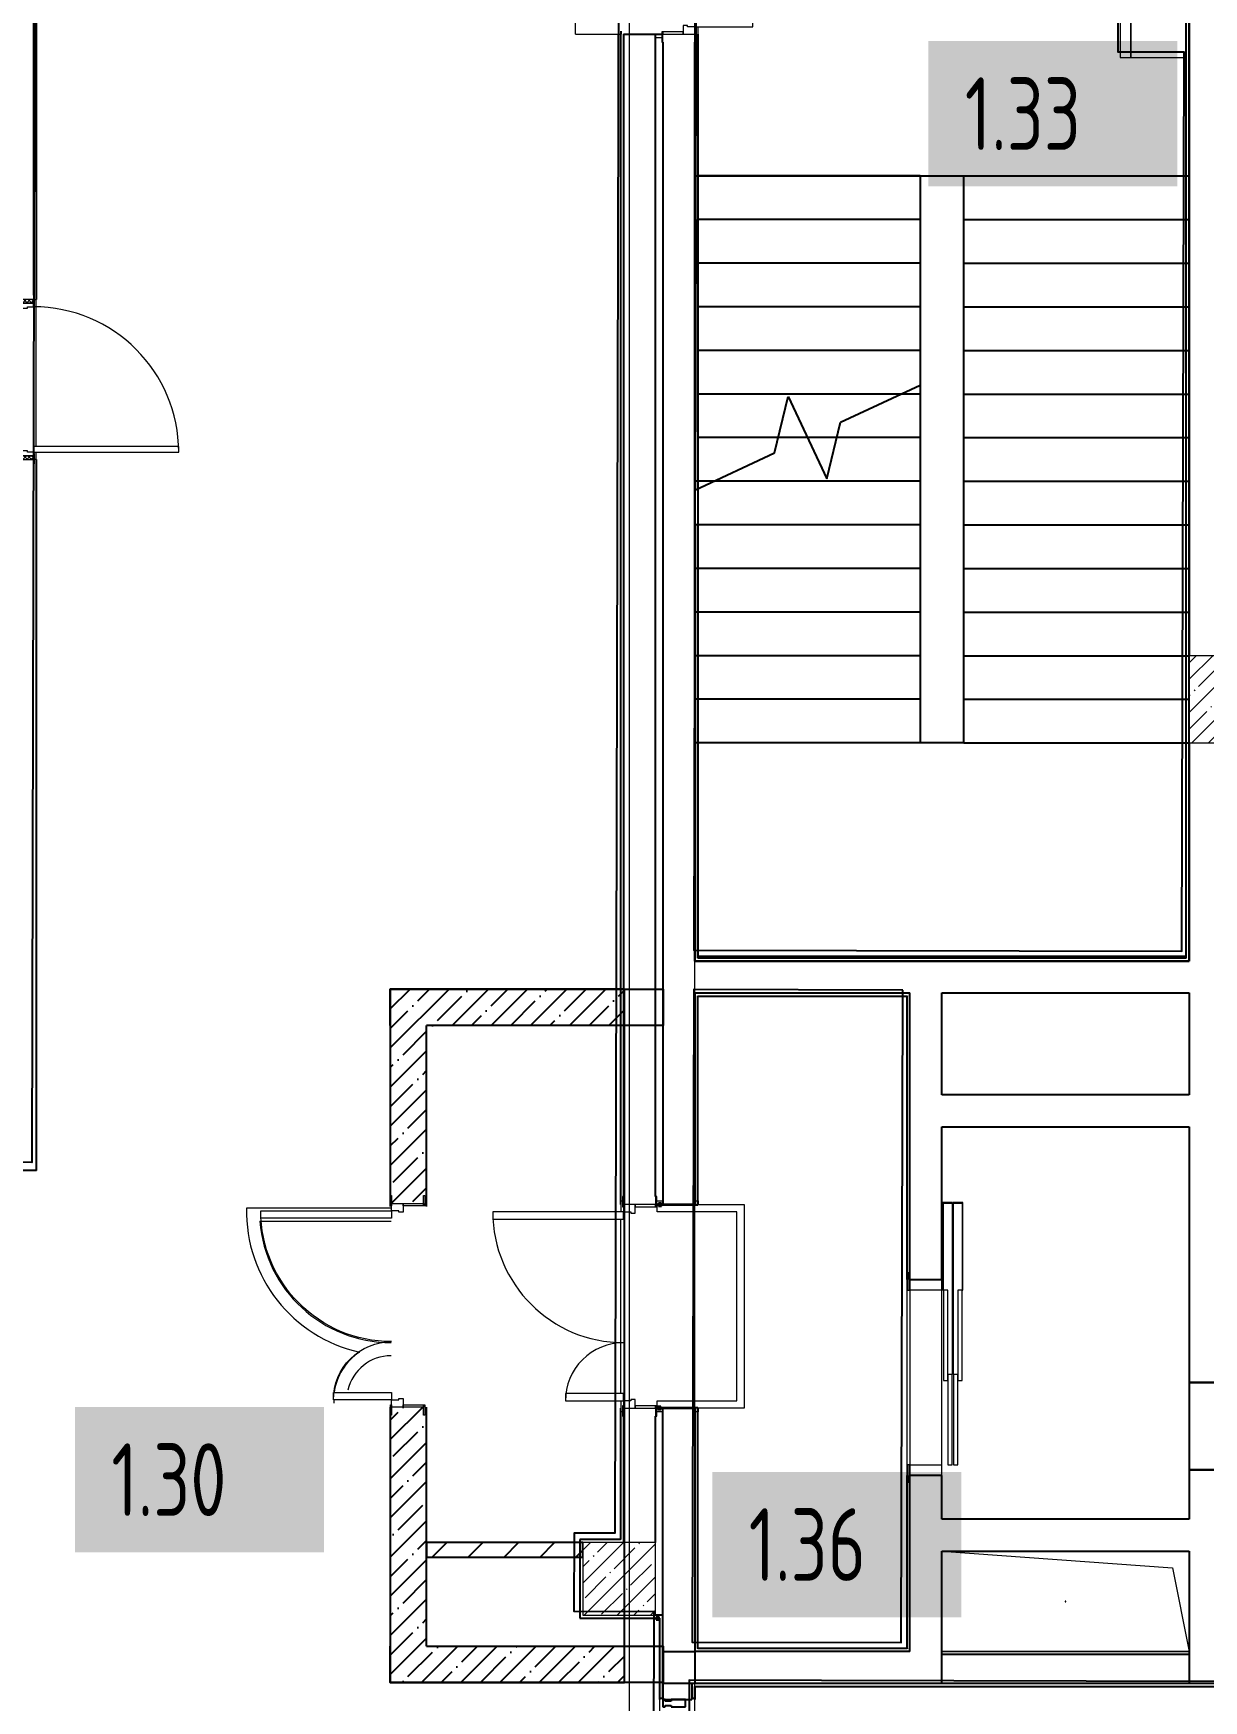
# Model space of a CAD drawing. Header units: millimetres. Extents: x 3914 to 443608, y -156176 to 78197.
# Drawn here: x 60467 to 68517, y -136000 to -124532 of the extents above; entities that cross this region are included whole.
import ezdxf

# ---------------------------------------------------------------- set-up
doc = ezdxf.new("R2010")
doc.units = ezdxf.units.MM
doc.linetypes.add('200_ШТРИХ__ш1_п0_6_', pattern=[160, 100, -60])
for name, color, linetype, lineweight in [('A-DOOR-1', 7, 'Continuous', 5), ('A-DOOR-2', 7, '200_ШТРИХ__ш1_п0_6_', 5), ('A-DOOR-FRAM-2', 7, 'Continuous', 5), ('A-FLOR', 7, 'Continuous', 9), ('A-GENM', 7, 'Continuous', 9), ('A-GLAZ-CWMG-1', 7, 'Continuous', 25), ('A-WALL', 7, 'Continuous', 5), ('S-COLS-1', 7, 'Continuous', 5), ('Оси', 7, 'Continuous', 9)]:
    doc.layers.add(name, color=color, linetype=linetype, lineweight=lineweight)
doc.layers.add('A-DOOR-FRAM-1', color=7, linetype='Continuous', lineweight=5, true_color=0xc0c0c0)
doc.styles.add('СПДС', font='ГОСТ тип А.ttf', dxfattribs={"width": 0.9})
pattern_1 = [(45, (-122477, -146105.8), (-134.70384, 134.70384), []), (45, (-122342.3, -146105.8), (-134.70384, 134.70384), [238.125, -47.625, 0, -47.625])]

# ---------------------------------------------------------------- blocks, each defined once
blk = doc.blocks.new('BSC_Колонна _Прямоугольная - 600х600-V41-Объем проектирования 1 этажа')
at = {"layer": 'S-COLS-1'}
h = blk.add_hatch(dxfattribs=at)
h.set_pattern_fill('FP_67', color=256, style=0, pattern_type=2)
h.set_pattern_definition([(45, (-42460, -17000), (-114.04925, 114.04925), []), (45, (-42345.95, -17000), (-114.04925, 114.04925), [201.613, -40.323, 6.706, -33.617])])
h.paths.add_polyline_path([(300, -300), (300, 300), (-300, 300), (-300, -300), (-60, -300)])
for p, q in [((300, 300), (-300, 300)), ((-300, 300), (-300, -300)), ((300, -300), (300, 300)), ((-300, -300), (300, -300))]:
    blk.add_line(p, q, dxfattribs=at)
blk = doc.blocks.new('110_Дверь_СКБ_2Ст - Д-1 Лестничная клетка EIS60-V94-Объем проектирования 1 этажа')
at = {"layer": 'A-DOOR-1'}
for p, q in [((-637.5, 1010), (-637.5, 110)), ((-587.5, 1010), (-637.5, 1010)), ((-587.5, 110), (-587.5, 1010)), ((662.5, 510), (612.5, 510)), ((612.5, 510), (612.5, 110)), ((662.5, 110), (662.5, 510)), ((-637.5, 110), (-587.5, 110)), ((612.5, 110), (662.5, 110))]:
    blk.add_line(p, q, dxfattribs=at)
for centre, radius, start, end in [((-637.5, 110), 900, 0, 90), ((662.5, 110), 400, 90, 180)]:
    blk.add_arc(centre, radius, start, end, dxfattribs=at)
at = {"layer": 'A-DOOR-FRAM-1'}
for p, q in [((-672.5, 118), (-742.5, 118)), ((-742.5, 118), (-742.5, 110)), ((-672.5, 110), (-672.5, 118)), ((767.5, 118), (697.5, 118)), ((697.5, 118), (697.5, 110)), ((767.5, 110), (767.5, 118)), ((-742.5, 110), (-672.5, 110)), ((-637.5, 110), (-687.5, 110)), ((-687.5, 110), (-687.5, 30)), ((-687.5, 30), (-627.5, 30)), ((-672.5, 30), (-687.5, 30)), ((-687.5, 30), (-687.5, -110)), ((-672.5, -110), (-672.5, 30)), ((-637.5, 60), (-637.5, 110)), ((-627.5, 60), (-637.5, 60)), ((-627.5, 30), (-627.5, 60)), ((662.5, 60), (652.5, 60)), ((652.5, 60), (652.5, 30)), ((652.5, 30), (712.5, 30)), ((662.5, 110), (662.5, 60)), ((712.5, 110), (662.5, 110)), ((697.5, 110), (767.5, 110)), ((712.5, 30), (697.5, 30)), ((697.5, 30), (697.5, -110)), ((712.5, 30), (712.5, 110)), ((712.5, -110), (712.5, 30)), ((-672.5, -110), (-742.5, -110)), ((-742.5, -110), (-742.5, -118)), ((-687.5, -110), (-672.5, -110)), ((-672.5, -118), (-672.5, -110)), ((697.5, -110), (712.5, -110)), ((767.5, -110), (697.5, -110)), ((697.5, -110), (697.5, -118)), ((767.5, -118), (767.5, -110)), ((-742.5, -118), (-672.5, -118)), ((697.5, -118), (767.5, -118))]:
    blk.add_line(p, q, dxfattribs=at)
blk = doc.blocks.new('110_Дверь_СКБ_2Ст - Д-2 1450x2100h_Лестничная клетка EIS60-31891763-Объем проектирования 1 этажа')
at = {"layer": 'A-DOOR-1'}
for p, q in [((662.5, 1010), (612.5, 1010)), ((612.5, 1010), (612.5, 110)), ((662.5, 110), (662.5, 1010)), ((-637.5, 510), (-637.5, 110)), ((-587.5, 510), (-637.5, 510)), ((-587.5, 110), (-587.5, 510)), ((-637.5, 110), (-587.5, 110)), ((612.5, 110), (662.5, 110))]:
    blk.add_line(p, q, dxfattribs=at)
for centre, radius, start, end in [((662.5, 110), 900, 90, 180), ((-637.5, 110), 400, 360, 90)]:
    blk.add_arc(centre, radius, start, end, dxfattribs=at)
at = {"layer": 'A-DOOR-FRAM-1'}
for p, q in [((-672.5, 118), (-742.5, 118)), ((-742.5, 118), (-742.5, 110)), ((-672.5, 110), (-672.5, 118)), ((767.5, 118), (697.5, 118)), ((697.5, 118), (697.5, 110)), ((767.5, 110), (767.5, 118)), ((-742.5, 110), (-672.5, 110)), ((-637.5, 110), (-687.5, 110)), ((-687.5, 110), (-687.5, 30)), ((-687.5, 30), (-627.5, 30)), ((-672.5, 30), (-687.5, 30)), ((-687.5, 30), (-687.5, -110)), ((-672.5, -110), (-672.5, 30)), ((-637.5, 60), (-637.5, 110)), ((-627.5, 60), (-637.5, 60)), ((-627.5, 30), (-627.5, 60)), ((662.5, 60), (652.5, 60)), ((652.5, 60), (652.5, 30)), ((652.5, 30), (712.5, 30)), ((662.5, 110), (662.5, 60)), ((712.5, 110), (662.5, 110)), ((697.5, 110), (767.5, 110)), ((712.5, 30), (697.5, 30)), ((697.5, 30), (697.5, -110)), ((712.5, 30), (712.5, 110)), ((712.5, -110), (712.5, 30)), ((-672.5, -110), (-742.5, -110)), ((-742.5, -110), (-742.5, -118)), ((-687.5, -110), (-672.5, -110)), ((-672.5, -118), (-672.5, -110)), ((697.5, -110), (712.5, -110)), ((767.5, -110), (697.5, -110)), ((697.5, -110), (697.5, -118)), ((767.5, -118), (767.5, -110)), ((-742.5, -118), (-672.5, -118)), ((697.5, -118), (767.5, -118))]:
    blk.add_line(p, q, dxfattribs=at)
blk = doc.blocks.new('110_Дверь_СКБ_1Ст_Внутренняя1 - Д-4к_п__1100x2100h_Артистические EI30-23988509-Объем проектирования 1 этажа')
at = {"layer": 'A-DOOR-2'}
h = blk.add_hatch(dxfattribs=at)
h.set_pattern_fill('FP_75', color=256, style=0, pattern_type=2)
h.set_pattern_definition([(135, (1751.41, 164.685), (-14.14214, -14.14214), []), (225, (1751.41, 164.685), (14.14214, -14.14214), [])])
h.paths.add_polyline_path([(562.5, 100), (537.5, 100), (537.5, -100), (562.5, -100)])
at = {"layer": 'A-DOOR-FRAM-2'}
h = blk.add_hatch(dxfattribs=at)
h.set_pattern_fill('FP_76', color=256, style=0, pattern_type=2)
h.set_pattern_definition([(45, (-371.384, 164.685), (-14.1421, 14.1421), []), (135, (-371.384, 164.685), (-14.1421, -14.1421), [])])
h.paths.add_polyline_path([(-512.5, -100), (-512.5, 100), (-537.5, 100), (-537.5, -100)])
at = {"layer": 'A-DOOR-1'}
for p, q in [((512.5, 1100), (472.5, 1100)), ((472.5, 1100), (472.5, 100)), ((512.5, 100), (512.5, 1100)), ((472.5, 100), (512.5, 100))]:
    blk.add_line(p, q, dxfattribs=at)
blk.add_arc((512.5, 100), 1000, 90, 180, dxfattribs=at)
at = {"layer": 'A-DOOR-FRAM-1'}
for p, q in [((-497.5, 108), (-567.5, 108)), ((-567.5, 108), (-567.5, 100)), ((-567.5, 100), (-497.5, 100)), ((-512.5, 100), (-537.5, 100)), ((-537.5, 100), (-537.5, -100)), ((-487.5, 100), (-512.5, 100)), ((-512.5, 100), (-512.5, 20)), ((-512.5, -100), (-512.5, 100)), ((-497.5, 100), (-512.5, 100)), ((-512.5, 100), (-512.5, 99)), ((-512.5, 99), (-497.5, 99)), ((-512.5, 20), (-477.5, 20)), ((-497.5, 20), (-512.5, 20)), ((-512.5, 20), (-512.5, -100)), ((-497.5, 100), (-497.5, 108)), ((-497.5, 99), (-497.5, 100)), ((-497.5, -100), (-497.5, 20)), ((-487.5, 60), (-487.5, 100)), ((-477.5, 60), (-487.5, 60)), ((-477.5, 20), (-477.5, 60)), ((512.5, 60), (502.5, 60)), ((502.5, 60), (502.5, 20)), ((502.5, 20), (537.5, 20)), ((512.5, 100), (512.5, 60)), ((537.5, 100), (512.5, 100)), ((592.5, 108), (522.5, 108)), ((522.5, 108), (522.5, 100)), ((537.5, 100), (522.5, 100)), ((522.5, 100), (522.5, 99)), ((522.5, 100), (592.5, 100)), ((522.5, 99), (537.5, 99)), ((537.5, 20), (522.5, 20)), ((522.5, 20), (522.5, -100)), ((537.5, 20), (537.5, 100)), ((562.5, 100), (537.5, 100)), ((537.5, 100), (537.5, -100)), ((537.5, 99), (537.5, 100)), ((537.5, -100), (537.5, 20)), ((562.5, -100), (562.5, 100)), ((592.5, 100), (592.5, 108)), ((-497.5, -100), (-567.5, -100)), ((-567.5, -100), (-567.5, -108)), ((-567.5, -108), (-497.5, -108)), ((-537.5, -100), (-512.5, -100)), ((-512.5, -100), (-497.5, -100)), ((-497.5, -108), (-497.5, -100)), ((522.5, -100), (537.5, -100)), ((592.5, -100), (522.5, -100)), ((522.5, -100), (522.5, -108)), ((522.5, -108), (592.5, -108)), ((537.5, -100), (562.5, -100)), ((592.5, -108), (592.5, -100))]:
    blk.add_line(p, q, dxfattribs=at)
blk = doc.blocks.new('BSC_Колонна _Прямоугольная - 500х500-V189-Объем проектирования 1 этажа')
at = {"layer": 'S-COLS-1'}
h = blk.add_hatch(dxfattribs=at)
h.set_pattern_fill('FP_180', color=256, style=0, pattern_type=2)
h.set_pattern_definition([(45, (-38240, -10950), (-114.04925, 114.04925), []), (45, (-38125.95, -10950), (-114.04925, 114.04925), [201.613, -40.323, 6.706, -33.617])])
h.paths.add_polyline_path([(250, -250), (250, 250), (-250, 250), (-250, -250), (10, -250)])
for p, q in [((250, 250), (-250, 250)), ((-250, 250), (-250, -250)), ((250, -250), (250, 250)), ((-250, -250), (250, -250))]:
    blk.add_line(p, q, dxfattribs=at)
blk = doc.blocks.new('GM_Отверстие прямоугольное _в плите_ - Отверстие-24275187-Объем проектирования 1 этажа')
at = {"layer": 'A-GENM'}
for p, q in [((-230, 735), (345, 850)), ((345, 850), (345, -850)), ((345, -850), (345, 850)), ((-345, -850), (-230, 735))]:
    blk.add_line(p, q, dxfattribs=at)
for start, end in [(360, 180), (180, 360)]:
    blk.add_arc((0, 0), 2.5, start, end, dxfattribs=at)
blk = doc.blocks.new('DOR_Дверь лифта - 1350х2050h-V197-Объем проектирования 1 этажа')
at = {"layer": 'A-DOOR-1'}
for p, q in [((-600, 125), (-720, 125)), ((-720, 125), (-720, 110)), ((-600, 110), (-600, 125)), ((720, 125), (600, 125)), ((600, 125), (600, 110)), ((720, 110), (720, 125)), ((-720, 110), (-600, 110)), ((-675, 110), (-675, -110)), ((-600, 110), (-675, 110)), ((600, 110), (-600, 110)), ((-600, 110), (-600, -110)), ((600, -110), (600, 110)), ((675, 110), (600, 110)), ((600, 110), (720, 110)), ((675, -110), (675, 110)), ((-675, -110), (-600, -110)), ((-600, -110), (600, -110)), ((600, -110), (675, -110)), ((-600, -150), (-600, -180)), ((20, -150), (-600, -150)), ((-600, -180), (20, -180)), ((-600, -190), (-600, -220)), ((20, -190), (-600, -190)), ((-600, -220), (20, -220)), ((-20, -120), (-20, -150)), ((600, -120), (-20, -120)), ((-20, -150), (600, -150)), ((-20, -220), (-20, -250)), ((600, -220), (-20, -220)), ((20, -180), (20, -150)), ((20, -220), (20, -190)), ((600, -150), (600, -120)), ((600, -250), (600, -220)), ((-20, -250), (600, -250))]:
    blk.add_line(p, q, dxfattribs=at)
at = {"layer": 'A-DOOR-FRAM-1'}
for p, q in [((1200, -180), (20, -180)), ((20, -180), (20, -183)), ((20, -183), (1203, -183)), ((1203, -187), (20, -187)), ((20, -187), (20, -190)), ((20, -190), (1200, -190)), ((600, -117), (600, -120)), ((1203, -117), (600, -117)), ((600, -120), (1200, -120)), ((1200, -120), (1200, -180)), ((1200, -190), (1200, -250)), ((1203, -183), (1203, -117)), ((1203, -253), (1203, -187)), ((600, -250), (600, -253)), ((1200, -250), (600, -250)), ((600, -253), (1203, -253))]:
    blk.add_line(p, q, dxfattribs=at)
blk = doc.blocks.new('Прямоугольный импост - Импост структурный с накладкой - 160мм Темный-32469899-Объем проектирования 1 этажа')
at = {"layer": 'A-GLAZ-CWMG-1'}
for p, q in [((0, 17), (-50, 17)), ((-50, 17), (-50, 0)), ((-50, 0), (-40, 0)), ((-40, 0), (-40, -40)), ((-10, -40), (-10, 0)), ((-10, 0), (0, 0)), ((0, 0), (0, 17)), ((-40, -40), (-50, -40)), ((-50, -40), (-50, -140)), ((0, -40), (-10, -40)), ((0, -140), (0, -40)), ((-50, -140), (0, -140))]:
    blk.add_line(p, q, dxfattribs=at)
blk = doc.blocks.new('Зашивка приборов отопления6 - Зашивка приборов отопления-33276534-Объем проектирования 1 этажа')
at = {"layer": 'A-WALL'}
for p, q in [((75235, 535), (73685, 535)), ((73685, 535), (73685, 460)), ((73685, 460), (73685, 80)), ((75235, 460), (73685, 460)), ((73685, 460), (73685, 80)), ((73685, 460), (75235, 460))]:
    blk.add_line(p, q, dxfattribs=at)
blk = doc.blocks.new('110_Дверь_СКБ_2Ст - Д-2 1450x2100h_Лестничная клетка EIS60-31576737-Объем проектирования 2 этажа')
at = {"layer": 'A-DOOR-1'}
for p, q in [((-637.5, 1010), (-637.5, 110)), ((-587.5, 1010), (-637.5, 1010)), ((-587.5, 110), (-587.5, 1010)), ((662.5, 510), (612.5, 510)), ((612.5, 510), (612.5, 110)), ((662.5, 110), (662.5, 510)), ((-637.5, 110), (-587.5, 110)), ((612.5, 110), (662.5, 110))]:
    blk.add_line(p, q, dxfattribs=at)
for centre, radius, start, end in [((-637.5, 110), 900, 0, 90), ((662.5, 110), 400, 90, 180)]:
    blk.add_arc(centre, radius, start, end, dxfattribs=at)
at = {"layer": 'A-DOOR-FRAM-1'}
for p, q in [((-672.5, 118), (-742.5, 118)), ((-742.5, 118), (-742.5, 110)), ((-672.5, 110), (-672.5, 118)), ((767.5, 118), (697.5, 118)), ((697.5, 118), (697.5, 110)), ((767.5, 110), (767.5, 118)), ((-742.5, 110), (-672.5, 110)), ((-637.5, 110), (-687.5, 110)), ((-687.5, 110), (-687.5, 30)), ((-687.5, 30), (-627.5, 30)), ((-672.5, 30), (-687.5, 30)), ((-687.5, 30), (-687.5, -110)), ((-672.5, -110), (-672.5, 30)), ((-637.5, 60), (-637.5, 110)), ((-627.5, 60), (-637.5, 60)), ((-627.5, 30), (-627.5, 60)), ((662.5, 60), (652.5, 60)), ((652.5, 60), (652.5, 30)), ((652.5, 30), (712.5, 30)), ((662.5, 110), (662.5, 60)), ((712.5, 110), (662.5, 110)), ((697.5, 110), (767.5, 110)), ((712.5, 30), (697.5, 30)), ((697.5, 30), (697.5, -110)), ((712.5, 30), (712.5, 110)), ((712.5, -110), (712.5, 30)), ((-672.5, -110), (-742.5, -110)), ((-742.5, -110), (-742.5, -118)), ((-687.5, -110), (-672.5, -110)), ((-672.5, -118), (-672.5, -110)), ((697.5, -110), (712.5, -110)), ((767.5, -110), (697.5, -110)), ((697.5, -110), (697.5, -118)), ((767.5, -118), (767.5, -110)), ((-742.5, -118), (-672.5, -118)), ((697.5, -118), (767.5, -118))]:
    blk.add_line(p, q, dxfattribs=at)

msp = doc.modelspace()

# ---------------------------------------------------------------- hatches: boundary and pattern name
at = {"linetype": 'ByBlock', "ltscale": 0.5}
h = msp.add_hatch(dxfattribs=at)
h.set_pattern_fill('ANSI35', color=256, scale=30)
h.set_pattern_definition(pattern_1)
h.paths.add_polyline_path([(63172.3, -131355.8), (64532.3, -131355.8), (64532.3, -131105.8), (62922.3, -131105.8), (62922.3, -131355.8), (62922.3, -132600.4), (63172.3, -132600.4)])
h = msp.add_hatch(dxfattribs=at)
h.set_pattern_fill('ANSI35', color=256, scale=30)
h.set_pattern_definition(pattern_1)
h.paths.add_polyline_path([(63172.3, -133980.8), (62922.3, -133980.8), (62922.3, -135875.8), (64532.3, -135875.8), (64532.3, -135625.8), (63172.3, -135625.8)])
h = msp.add_hatch()
h.set_pattern_fill('ANSI31', color=256, scale=55)
h.set_pattern_definition([(45, (231745.42, -119097.68), (-123.47852, 123.47852), [])])
h.paths.add_polyline_path([(64247, -134912.7), (63172.3, -134912.7), (63172.3, -135012.3), (64247, -135012.3)])

# ---------------------------------------------------------------- linework, layer by layer
for p, q in [((60467, -122712.7), (60467, -126332.7)), ((65017, -122712.7), (65017, -125512.7)), ((68397, -130892.7), (68397, -122733.7)), ((68417, -125512.7), (68417, -122712.7)), ((60488, -126362.7), (60488, -123109.7)), ((68396, -130892.7), (68396, -123147.7)), ((68417, -123412.7), (68417, -128812.7)), ((64506, -124537.5), (64506, -132587.7)), ((64507, -124517.5), (64507, -124537.5)), ((64507, -124562.5), (64507, -124537.5)), ((64527, -124537.5), (64527, -132532.7)), ((64527, -124537.5), (64789, -124537.5)), ((64747, -132532.7), (64747, -124537.5)), ((65038, -124537.5), (65037, -124537.5)), ((65038, -124537.5), (65038, -125812.7)), ((64797, -124592.5), (64797, -132587.7)), ((65017, -130912.7), (65017, -124592.5)), ((65037, -124562.5), (65037, -127914.6)), ((65037, -125412.7), (65038, -125412.7)), ((65017, -125512.7), (66867, -125512.7)), ((66567, -125512.7), (65037, -125512.7)), ((66567, -125512.7), (65037, -125512.7)), ((66567, -125512.7), (66567, -125812.7)), ((66867, -125512.7), (68417, -125512.7)), ((66867, -129412.7), (66867, -125512.7)), ((66867, -125512.7), (68417, -125512.7)), ((68417, -129412.7), (68417, -125512.7)), ((66567, -125812.7), (65037, -125812.7)), ((66567, -125812.7), (65037, -125812.7)), ((65037, -125812.7), (65038, -125812.7)), ((65038, -127664.3), (65038, -125812.7)), ((66567, -125812.7), (66567, -126112.7)), ((66867, -125812.7), (68417, -125812.7)), ((66867, -125812.7), (68417, -125812.7)), ((66567, -126112.7), (65037, -126112.7)), ((66567, -126112.7), (65037, -126112.7)), ((66567, -126112.7), (66567, -126412.7)), ((66867, -126112.7), (68417, -126112.7)), ((66867, -126112.7), (68417, -126112.7)), ((60487, -126362.7), (60488, -126362.7)), ((66567, -126412.7), (65037, -126412.7)), ((66567, -126412.7), (65037, -126412.7)), ((66567, -126412.7), (66567, -126712.7)), ((66867, -126412.7), (68417, -126412.7)), ((66867, -126412.7), (68417, -126412.7)), ((66567, -126712.7), (65037, -126712.7)), ((66567, -126712.7), (65037, -126712.7)), ((66567, -126712.7), (66567, -126951.4)), ((66867, -126712.7), (68417, -126712.7)), ((66867, -126712.7), (68417, -126712.7)), ((66018.6, -127207.1), (66567, -126951.4)), ((66567, -126951.4), (66567, -129412.7)), ((66435.4, -127012.7), (65037, -127012.7)), ((66435.4, -127012.7), (65037, -127012.7)), ((65565.4, -127418.4), (65659.9, -127029.5)), ((65659.9, -127029.5), (65924.1, -127596)), ((66567, -127012.7), (66435.4, -127012.7)), ((66567, -127012.7), (66435.4, -127012.7)), ((66867, -127012.7), (68417, -127012.7)), ((66867, -127012.7), (68417, -127012.7)), ((65924.1, -127596), (66018.6, -127207.1)), ((65591.1, -127312.7), (65037, -127312.7)), ((65591.1, -127312.7), (65037, -127312.7)), ((65792, -127312.7), (65591.1, -127312.7)), ((65792, -127312.7), (65591.1, -127312.7)), ((65992.9, -127312.7), (65792, -127312.7)), ((65992.9, -127312.7), (65792, -127312.7)), ((66567, -127312.7), (65992.9, -127312.7)), ((66567, -127312.7), (65992.9, -127312.7)), ((66867, -127312.7), (68417, -127312.7)), ((66867, -127312.7), (68417, -127312.7)), ((60488, -127462.7), (60487, -127462.7)), ((60488, -132353.7), (60488, -127462.7)), ((65017, -127674.1), (65565.4, -127418.4)), ((65017, -127612.7), (65017, -127674.1)), ((65148.6, -127612.7), (65017, -127612.7)), ((65148.6, -127612.7), (65017, -127612.7)), ((66567, -127612.7), (65148.6, -127612.7)), ((66567, -127612.7), (65148.6, -127612.7)), ((66867, -127612.7), (68417, -127612.7)), ((66867, -127612.7), (68417, -127612.7)), ((65017, -127674.1), (65017, -129412.7)), ((65038, -127664.3), (65038, -130882.7)), ((66567, -127912.7), (65017, -127912.7)), ((66567, -127912.7), (65017, -127912.7)), ((65038, -127893.2), (65037, -127893.2)), ((65037, -130892.7), (65037, -127914.6)), ((65037, -127914.6), (65038, -127914.6)), ((66867, -127912.7), (68417, -127912.7)), ((66867, -127912.7), (68417, -127912.7)), ((66567, -128212.7), (65017, -128212.7)), ((66567, -128212.7), (65017, -128212.7)), ((66867, -128212.7), (68417, -128212.7)), ((66867, -128212.7), (68417, -128212.7)), ((65038, -128293.2), (65037, -128293.2)), ((66567, -128512.7), (65017, -128512.7)), ((66567, -128512.7), (65017, -128512.7)), ((66867, -128512.7), (68417, -128512.7)), ((66867, -128512.7), (68417, -128512.7)), ((66567, -128812.7), (65017, -128812.7)), ((66567, -128812.7), (65017, -128812.7)), ((66867, -128812.7), (68417, -128812.7)), ((66867, -128812.7), (68417, -128812.7)), ((66567, -129112.7), (65017, -129112.7)), ((66567, -129112.7), (65017, -129112.7)), ((66867, -129112.7), (68417, -129112.7)), ((66867, -129112.7), (68417, -129112.7)), ((65017, -129412.7), (65017, -130912.7)), ((66567, -129412.7), (65017, -129412.7)), ((66567, -129412.7), (65017, -129412.7)), ((66867, -129412.7), (66567, -129412.7)), ((66867, -129412.7), (68417, -129412.7)), ((66867, -129412.7), (68417, -129412.7)), ((68417, -129412.7), (68417, -130912.7)), ((68417, -130912.7), (68417, -129412.7)), ((68417, -130912.7), (65017, -130912.7)), ((65017, -130912.7), (68417, -130912.7)), ((68396, -130882.7), (65037, -130882.7)), ((65037, -130892.2), (65038, -130892.2)), ((68396, -130892.7), (65037, -130892.7)), ((65038, -130881.7), (68396, -130881.7)), ((65038, -130892.2), (65038, -130882.7)), ((68396, -130892.7), (68397, -130892.7)), ((65017, -131132.7), (66497, -131132.7)), ((65017, -131132.7), (65017, -132587.7)), ((65037, -131153.7), (65037, -131152.7)), ((65038, -131153.7), (66476, -131153.7)), ((65038, -132587.7), (65038, -131153.7)), ((66476, -131153.7), (66476, -133102.7)), ((66477, -131152.7), (66477, -131153.7)), ((66497, -133102.7), (66497, -131132.7)), ((66717, -131132.7), (68417, -131132.7)), ((66717, -131832.7), (66717, -131132.7)), ((68417, -131132.7), (68417, -131832.7)), ((68417, -131832.7), (66717, -131832.7)), ((66717, -133102.7), (66717, -132052.7)), ((66717, -132052.7), (68417, -132052.7)), ((68417, -132052.7), (68417, -133812.7)), ((60488, -132353.7), (54317, -132353.7)), ((65037, -132562.7), (65037, -132588.7)), ((64506, -132587.7), (64507, -132587.7)), ((65017, -132587.7), (64755, -132587.7)), ((64755, -132588.7), (65037, -132588.7)), ((64767.5, -132578.7), (64767.5, -132598.7)), ((64787.5, -132578.7), (64767.5, -132578.7)), ((64767.5, -132598.7), (64787.5, -132598.7)), ((64787.5, -132598.7), (64787.5, -132578.7)), ((66476, -133102.7), (66477, -133102.7)), ((66477, -133057.7), (66497, -133057.7)), ((66497, -133102.7), (66717, -133102.7)), ((68937, -133812.7), (68417, -133812.7)), ((68417, -133812.7), (68417, -134412.7)), ((68417, -133812.7), (68637, -133812.7)), ((64507, -133987.7), (64506, -133987.7)), ((64506, -133987.7), (64506, -134891.7)), ((64527, -134042.7), (64527, -134912.7)), ((64747, -134912.7), (64747, -134042.7)), ((65037, -133986.7), (64755, -133986.7)), ((64755, -133987.7), (65017, -133987.7)), ((64782.5, -133976.7), (64762.5, -133976.7)), ((64762.5, -133976.7), (64762.5, -133996.7)), ((64762.5, -133996.7), (64782.5, -133996.7)), ((64782.5, -133996.7), (64782.5, -133976.7)), ((64797, -135982.7), (64797, -133987.7)), ((65017, -133987.7), (65017, -135882.7)), ((65037, -133986.7), (65037, -134012.7)), ((65038, -135641.7), (65038, -133987.7)), ((66477, -134452.7), (66476, -134452.7)), ((66476, -134452.7), (66476, -135641.7)), ((66497, -134497.7), (66477, -134497.7)), ((66717, -134452.7), (66497, -134452.7)), ((66497, -135662.7), (66497, -134452.7)), ((66717, -134752.7), (66717, -134452.7)), ((68417, -134412.7), (68937, -134412.7)), ((68417, -134412.7), (68417, -134752.7)), ((68637, -134412.7), (68417, -134412.7)), ((68417, -134752.7), (66717, -134752.7)), ((64226, -134891.7), (64226, -135433.7)), ((64506, -134891.7), (64226, -134891.7)), ((64507, -134891.7), (64507, -134892.7)), ((66717, -134972.7), (68417, -134972.7)), ((66717, -135882.7), (66717, -134972.7)), ((68417, -134972.7), (68417, -135882.7)), ((64226, -135433.7), (64776, -135433.7)), ((64797, -135412.7), (64747, -135412.7)), ((64751.5, -135423.7), (64751.5, -135443.7)), ((64771.5, -135423.7), (64751.5, -135423.7)), ((64771.5, -135432.7), (64751.5, -135432.7)), ((64771.5, -135443.7), (64771.5, -135423.7)), ((64776, -135432.7), (64777, -135432.7)), ((64776, -135992.7), (64776, -135432.7)), ((64751.5, -135443.7), (64771.5, -135443.7)), ((64797, -135662.7), (65017, -135662.7)), ((66497, -135662.7), (65017, -135662.7)), ((65038, -135642.7), (65037, -135642.7)), ((66476, -135641.7), (65038, -135641.7)), ((66477, -135641.7), (66477, -135642.7)), ((68417, -135682.7), (66717, -135682.7)), ((64797, -135882.7), (64797, -135992.7)), ((68637, -135882.7), (64797, -135882.7)), ((64997, -135882.7), (64997, -135992.7)), ((64776, -135992.7), (64777, -135992.7)), ((64777, -135982.7), (64797, -135982.7)), ((64797, -135992.7), (64997, -135992.7)), ((64997, -135982.7), (65017, -135982.7)), ((65017, -135902.7), (65017, -135982.7)), ((65017, -135982.7), (65017, -135992.7)), ((65017, -135992.7), (65018, -135992.7)), ((65018, -135903.7), (68658, -135903.7)), ((65018, -135992.7), (65018, -135903.7))]:
    msp.add_line(p, q)
at = {"flags": 128}
for points in [[(67933, -122696.1), (65029, -122689.3), (65009.9, -130837.3), (68367.9, -130845.2), (68382.4, -124661.6), (68003.4, -124660.7), (67928.4, -124660.6), (67932.1, -123100.1)], [(54279.7, -135163.6), (54258.7, -135163.6), (54251.8, -138122.1), (56421.8, -138127.1), (56421.7, -138165.1), (58921.7, -138171), (58921.8, -138133), (64730.8, -138146.7), (64737.2, -135388.7), (64187.2, -135387.4), (64188.5, -134845.4), (64468.5, -134846), (64496.2, -123064.1), (63866.7, -123062.6), (63724.2, -123062.2), (63237.2, -123061.1), (63237.2, -123060.1), (61437.2, -123055.9), (61437.2, -123056.9), (60950.2, -123055.7), (60807.7, -123055.4), (60478.2, -123054.6), (60456.5, -132298.6), (54286.5, -132284.1)], [(66447.3, -131112.7), (65009.3, -131109.3), (64998.7, -135597.3), (66436.7, -135600.6)]]:
    msp.add_lwpolyline(points, close=True, dxfattribs=at)
at = {"linetype": 'ByBlock', "ltscale": 0.5}
for points in [[(62922.3, -133980.8), (62922.3, -135875.8), (64532.3, -135875.8), (64532.3, -131105.8), (62922.3, -131105.8), (62922.3, -132600.4)], [(63172.3, -131105.8), (62922.3, -131105.8), (62922.3, -132600.4)], [(62922.3, -131355.8), (62922.3, -131355.8), (62922.3, -131105.8), (64798.2, -131105.8), (64798.2, -131355.8), (63172.3, -131355.8)], [(63172.3, -132600.4), (63172.3, -131355.8)], [(62922.3, -133980.8), (62922.3, -135875.8), (63172.3, -135875.8)], [(63172.3, -135625.8), (63172.3, -133980.8)], [(63172.3, -135625.8), (64798.2, -135625.8), (64798.2, -135875.8), (62922.3, -135875.8), (62922.3, -135625.8)]]:
    msp.add_lwpolyline(points, dxfattribs=at)
at = {"flags": 128}
msp.add_lwpolyline([(74207.1, -134389.9), (72151.6, -134385.1), (72149.7, -135206.1), (68619.7, -135197.8), (68618.1, -135867.8), (64978.1, -135859.2), (64972.8, -138147.2), (65717, -138149)], dxfattribs=at)
msp.add_lwpolyline([(64247, -134912.7), (63172.3, -134912.7), (63172.3, -135012.3), (64247, -135012.3)], close=True)
at = {"layer": 'A-FLOR'}
for p, q in [((60487, -127372.7), (60487, -123109.7)), ((64197, -124537.5), (64197, -123137.5)), ((64197, -124537.5), (64507, -124537.5)), ((65037, -124487.5), (65037, -124562.5)), ((64507, -124562.5), (64507, -132637.7)), ((64789, -124562.5), (64747, -124562.5)), ((65037, -124562.5), (65025, -124562.5)), ((65037, -125512.7), (68397, -125512.7)), ((60475, -126362.7), (60487, -126362.7)), ((60487, -127462.7), (60475, -127462.7)), ((60487, -132352.7), (60487, -127412.7)), ((65037, -131152.7), (66477, -131152.7)), ((65037, -132562.7), (65037, -131153.7)), ((66477, -135641.7), (66477, -131153.7)), ((54317, -132352.7), (60487, -132352.7)), ((64507, -132562.7), (64519, -132562.7)), ((64755, -132562.7), (64797, -132562.7)), ((65017, -132562.7), (65037, -132562.7)), ((62927.8, -132612.7), (61933, -132612.7)), ((64507, -133887.7), (64507, -132687.7)), ((64757, -132637.7), (64757, -132587.7)), ((64757, -132587.7), (64767.5, -132587.7)), ((65307, -132637.7), (64757, -132637.7)), ((64787.5, -132587.7), (64797, -132587.7)), ((65017, -132587.7), (65357, -132587.7)), ((65307, -133937.7), (65307, -132637.7)), ((65357, -132587.7), (65357, -133987.7)), ((62025.5, -132702.7), (62927.8, -132702.7)), ((64507, -133937.7), (64507, -134891.7)), ((64757, -133987.7), (64757, -133937.7)), ((64757, -133937.7), (65307, -133937.7)), ((64519, -134012.7), (64507, -134012.7)), ((64797, -134012.7), (64755, -134012.7)), ((64762.5, -133987.7), (64757, -133987.7)), ((64797, -133987.7), (64782.5, -133987.7)), ((65357, -133987.7), (65017, -133987.7)), ((65037, -134012.7), (65017, -134012.7)), ((65037, -135642.7), (65037, -134012.7)), ((64507, -134892.7), (64227, -134892.7)), ((64227, -134892.7), (64227, -135432.7)), ((64227, -135432.7), (64751.5, -135432.7)), ((64771.5, -135432.7), (64776, -135432.7)), ((64777, -138191.7), (64777, -135432.7)), ((66477, -135642.7), (65038, -135642.7)), ((65017, -135902.7), (68657, -135902.7))]:
    msp.add_line(p, q, dxfattribs=at)
for centre, radius, start, end in [((62927.8, -132632.7), 995, 178.8489, 257.32946), ((62927.8, -132632.7), 995, 178.8489, 257.32946), ((62927.8, -132632.7), 905, 184.43687, 270), ((62927.8, -132632.7), 905, 184.43687, 270), ((62927.8, -133932.7), 395, 123.54048, 172.44578), ((62927.8, -133932.7), 395, 123.54048, 172.44578), ((62927.8, -133932.7), 305, 90, 166.9573), ((62927.8, -133932.7), 305, 90, 166.9573), ((62927.8, -133932.7), 395, 179.72597, 183.07201), ((62927.8, -133932.7), 395, 179.72597, 183.07201)]:
    msp.add_arc(centre, radius, start, end, dxfattribs=at)
at = {"layer": 'Оси'}
for points in [[(64567, -148019), (64567, -143019), (64567, -127335), (64567, -122335)], [(65898.4, -148019), (65898.4, -147299.5), (65017, -146736.2), (65017, -141736.2), (65017, -135912.7), (65017, -130912.7)]]:
    msp.add_lwpolyline(points, dxfattribs=at)

# ---------------------------------------------------------------- block references
for name, p, rotation in [('110_Дверь_СКБ_2Ст - Д-1 Лестничная клетка EIS60-V94-Объем проектирования 1 этажа', (64907, -123825), 269.9999999999999), ('Зашивка приборов отопления6 - Зашивка приборов отопления-33276534-Объем проектирования 1 этажа', (68477, -198382.7), 89.9999999999998), ('110_Дверь_СКБ_1Ст_Внутренняя1 - Д-4к_п__1100x2100h_Артистические EI30-23988509-Объем проектирования 1 этажа', (60367, -126900.2), 269.9999999999999), ('110_Дверь_СКБ_2Ст - Д-2 1450x2100h_Лестничная клетка EIS60-31891763-Объем проектирования 1 этажа', (64637, -133300.2), 89.99999999999991), ('DOR_Дверь лифта - 1350х2050h-V197-Объем проектирования 1 этажа', (66607, -133777.7), 90), ('GM_Отверстие прямоугольное _в плите_ - Отверстие-24275187-Объем проектирования 1 этажа', (67567, -135317.7), 269.9999999999998), ('Прямоугольный импост - Импост структурный с накладкой - 160мм Темный-32469899-Объем проектирования 1 этажа', (64814, -135992.7), 89.99999999999993)]:
    msp.add_blockref(name, p, dxfattribs=dict(rotation=rotation))
for name, p in [('BSC_Колонна _Прямоугольная - 600х600-V41-Объем проектирования 1 этажа', (68717, -129112.7)), ('BSC_Колонна _Прямоугольная - 500х500-V189-Объем проектирования 1 этажа', (64497, -135162.7))]:
    msp.add_blockref(name, p)
at = {"layer": 'A-DOOR-1', "xscale": -1, "rotation": 90.00000000000007}
msp.add_blockref('110_Дверь_СКБ_2Ст - Д-2 1450x2100h_Лестничная клетка EIS60-31576737-Объем проектирования 2 этажа', (63041.2, -133268.3), dxfattribs=at)

# ---------------------------------------------------------------- texts
at = {"char_height": 500, "width": 1212.151, "attachment_point": 1, "style": 'СПДС', "bg_fill": 1, "box_fill_scale": 1.5, "bg_fill_color": 7, "bg_fill_true_color": 16777215, "bg_fill_transparency": 0}
for s, insert in [('1.33', (66874.1, -124834.7)), ('1.30', (61003.4, -134230.4)), ('1.36', (65387.5, -134676.5))]:
    msp.add_mtext(s, dxfattribs=dict(at, insert=insert))

doc.saveas('drawing.dxf')
